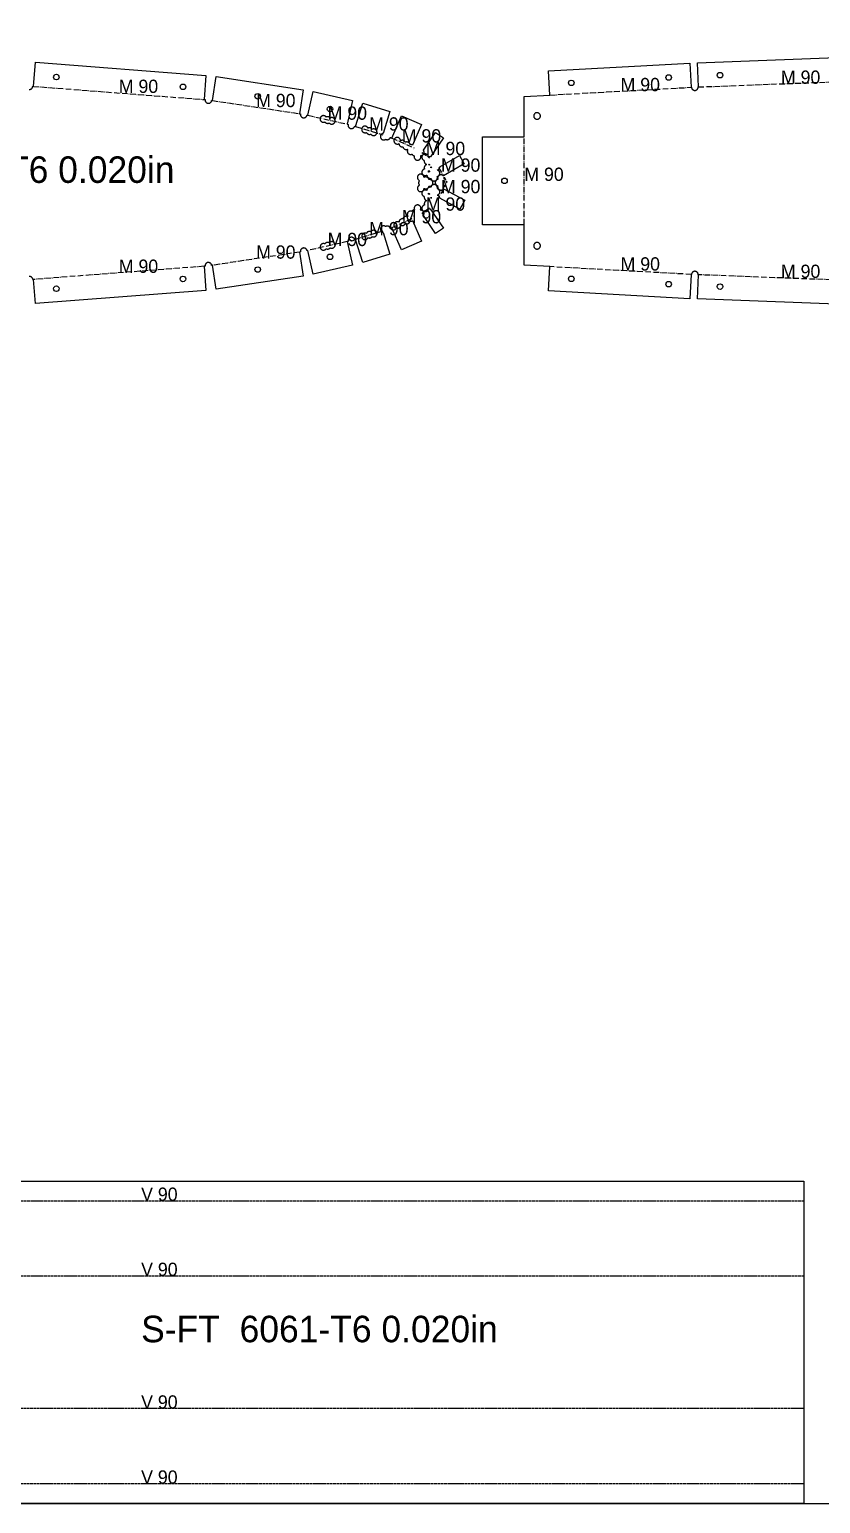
# Model space of a CAD drawing. Header units: millimetres. Extents: x 0 to 2438, y 0 to 1219.
# Drawn here: x 1549 to 1907, y 0 to 667 of the extents above; entities that cross this region are included whole.
import ezdxf

# ---------------------------------------------------------------- set-up
doc = ezdxf.new("R2010")
doc.units = ezdxf.units.MM
doc.linetypes.add('DASHDOT', pattern=[3.556, 2.54, -0.508, 0, -0.508])
doc.linetypes.add('DASHED', pattern=[1.524, 1.27, -0.254])
for name, color, linetype in [('CUT', 7, 'CONTINUOUS'), ('ETCH', 8, 'CONTINUOUS'), ('HOLE', 6, 'CONTINUOUS'), ('MOUNTAIN', 5, 'DASHDOT'), ('VALLEY', 1, 'DASHED')]:
    doc.layers.add(name, color=color, linetype=linetype)

msp = doc.modelspace()

# ---------------------------------------------------------------- linework, layer by layer
at = {"layer": 'CUT'}
for points in [[(1926.19, 541.99), (1851.45, 544.84), (1851.87, 555.8), (1851.77, 555.8), (1851.77, 555.94), (1851.75, 556.08), (1851.73, 556.23), (1851.68, 556.37), (1851.63, 556.51), (1851.56, 556.64), (1851.48, 556.76), (1851.39, 556.87), (1851.28, 556.98), (1851.17, 557.07), (1851.05, 557.15), (1850.92, 557.22), (1850.78, 557.28), (1850.64, 557.33), (1850.5, 557.35), (1850.35, 557.37), (1850.2, 557.37), (1850.06, 557.36), (1849.91, 557.33), (1849.77, 557.29), (1849.64, 557.23), (1849.51, 557.16), (1849.38, 557.08), (1849.27, 556.99), (1849.16, 556.89), (1849.07, 556.77), (1848.99, 556.65), (1848.92, 556.52), (1848.86, 556.39), (1848.82, 556.25), (1848.79, 556.1), (1848.77, 555.95), (1848.77, 555.94), (1848.67, 555.95), (1848.07, 544.99), (1784.02, 548.52), (1784.62, 559.47), (1773.07, 560.11), (1773.07, 578.39), (1754.1, 578.39), (1754.1, 618.16), (1773.07, 618.16), (1773.07, 636.44), (1784.62, 637.08), (1784.02, 648.03), (1848.07, 651.56), (1848.67, 640.6), (1848.77, 640.61), (1848.78, 640.47), (1848.81, 640.32), (1848.85, 640.18), (1848.91, 640.04), (1848.98, 639.91), (1849.06, 639.79), (1849.15, 639.68), (1849.26, 639.57), (1849.37, 639.48), (1849.49, 639.39), (1849.62, 639.32), (1849.76, 639.27), (1849.9, 639.22), (1850.04, 639.19), (1850.19, 639.18), (1850.33, 639.18), (1850.48, 639.19), (1850.63, 639.22), (1850.77, 639.26), (1850.9, 639.32), (1851.03, 639.39), (1851.16, 639.47), (1851.27, 639.56), (1851.37, 639.66), (1851.47, 639.78), (1851.55, 639.9), (1851.62, 640.03), (1851.68, 640.16), (1851.72, 640.3), (1851.75, 640.45), (1851.77, 640.59), (1851.77, 640.74), (1851.77, 640.75), (1851.87, 640.75), (1851.45, 651.71), (1926.19, 654.56)], [(1548.95, 639.62), (1549.09, 639.62), (1549.24, 639.63), (1549.39, 639.66), (1549.53, 639.7), (1549.66, 639.76), (1549.79, 639.82), (1549.92, 639.9), (1550.03, 640), (1550.14, 640.1), (1550.23, 640.21), (1550.32, 640.33), (1550.39, 640.46), (1550.44, 640.6), (1550.49, 640.74), (1550.52, 640.88), (1550.53, 641.03), (1550.54, 641.05), (1550.87, 641.03), (1551.71, 651.97), (1628.95, 646), (1628.1, 635.06), (1628.55, 635.03), (1628.53, 634.93), (1628.53, 634.79), (1628.55, 634.64), (1628.57, 634.5), (1628.61, 634.35), (1628.67, 634.22), (1628.74, 634.09), (1628.82, 633.96), (1628.91, 633.85), (1629.01, 633.74), (1629.12, 633.65), (1629.25, 633.57), (1629.38, 633.5), (1629.51, 633.44), (1629.65, 633.39), (1629.8, 633.36), (1629.94, 633.35), (1630.09, 633.35), (1630.24, 633.36), (1630.38, 633.39), (1630.52, 633.43), (1630.66, 633.48), (1630.79, 633.55), (1630.91, 633.63), (1631.03, 633.72), (1631.13, 633.82), (1631.23, 633.94), (1631.31, 634.06), (1631.38, 634.19), (1631.44, 634.32), (1631.48, 634.46), (1631.51, 634.61), (1631.52, 634.69), (1631.96, 634.62), (1633.61, 645.47), (1672.98, 639.49), (1671.33, 628.65), (1671.76, 628.58), (1671.75, 628.53), (1671.73, 628.38), (1671.73, 628.23), (1671.74, 628.09), (1671.77, 627.94), (1671.81, 627.8), (1671.86, 627.66), (1671.93, 627.53), (1672.01, 627.41), (1672.1, 627.3), (1672.21, 627.19), (1672.32, 627.1), (1672.44, 627.01), (1672.57, 626.94), (1672.71, 626.88), (1672.85, 626.84), (1672.99, 626.81), (1673.14, 626.79), (1673.28, 626.79), (1673.43, 626.8), (1673.58, 626.83), (1673.72, 626.87), (1673.85, 626.93), (1673.98, 626.99), (1674.11, 627.08), (1674.22, 627.17), (1674.33, 627.27), (1674.42, 627.38), (1674.51, 627.5), (1674.58, 627.63), (1674.63, 627.77), (1674.68, 627.91), (1674.7, 628.03), (1675.12, 627.93), (1677.54, 638.63), (1695.35, 634.61), (1692.93, 623.91), (1693.38, 623.81), (1693.37, 623.79), (1693.34, 623.65), (1693.32, 623.5), (1693.32, 623.35), (1693.33, 623.21), (1693.36, 623.06), (1693.4, 622.92), (1693.46, 622.78), (1693.53, 622.65), (1693.61, 622.53), (1693.7, 622.42), (1693.8, 622.31), (1693.91, 622.22), (1694.04, 622.13), (1694.16, 622.06), (1694.3, 622), (1694.44, 621.96), (1694.58, 621.93), (1694.73, 621.91), (1694.88, 621.91), (1695.02, 621.92), (1695.17, 621.95), (1695.31, 621.99), (1695.45, 622.05), (1695.58, 622.11), (1695.7, 622.2), (1695.82, 622.29), (1695.92, 622.39), (1696.02, 622.5), (1696.1, 622.62), (1696.17, 622.75), (1696.23, 622.89), (1696.27, 623.03), (1696.27, 623.04), (1696.71, 622.91), (1699.93, 633.4), (1712.17, 629.64), (1709.13, 619.76), (1709.07, 619.75), (1708.93, 619.7), (1708.79, 619.65), (1708.66, 619.58), (1708.54, 619.5), (1708.42, 619.41), (1708.32, 619.31), (1708.22, 619.19), (1708.14, 619.07), (1708.07, 618.94), (1708.01, 618.81), (1707.97, 618.67), (1707.94, 618.52), (1707.92, 618.38), (1707.92, 618.23), (1707.93, 618.08), (1707.96, 617.94), (1708, 617.8), (1708.06, 617.66), (1708.12, 617.53), (1708.2, 617.41), (1708.3, 617.29), (1708.4, 617.19), (1708.51, 617.09), (1708.63, 617.01), (1708.76, 616.94), (1708.9, 616.88), (1709.04, 616.84), (1709.18, 616.81), (1709.33, 616.79), (1709.48, 616.79), (1709.62, 616.8), (1709.77, 616.83), (1709.91, 616.87), (1710.04, 616.92), (1710.17, 616.99), (1710.3, 617.07), (1710.34, 617.05), (1710.48, 616.99), (1710.62, 616.94), (1710.76, 616.91), (1710.91, 616.9), (1711.05, 616.89), (1711.2, 616.91), (1711.34, 616.93), (1711.49, 616.98), (1711.62, 617.03), (1711.75, 617.1), (1711.88, 617.18), (1711.99, 617.27), (1712.1, 617.37), (1712.19, 617.49), (1712.27, 617.61), (1712.35, 617.74), (1712.4, 617.87), (1712.42, 617.91), (1713.04, 617.64), (1717.44, 627.69), (1726.52, 623.72), (1722.46, 614.43), (1722.41, 614.46), (1722.28, 614.53), (1722.15, 614.59), (1722.01, 614.63), (1721.86, 614.66), (1721.72, 614.68), (1721.57, 614.68), (1721.42, 614.67), (1721.35, 614.66), (1721.34, 614.73), (1721.3, 614.87), (1721.24, 615.01), (1721.17, 615.14), (1721.09, 615.26), (1721, 615.37), (1720.9, 615.48), (1720.79, 615.57), (1720.66, 615.66), (1720.53, 615.73), (1720.4, 615.79), (1720.26, 615.83), (1720.11, 615.86), (1719.97, 615.88), (1719.82, 615.88), (1719.67, 615.87), (1719.53, 615.84), (1719.39, 615.8), (1719.25, 615.74), (1719.21, 615.72), (1719.19, 615.76), (1719.13, 615.89), (1719.05, 616.02), (1718.95, 616.13), (1718.85, 616.24), (1718.74, 616.33), (1718.62, 616.42), (1718.49, 616.49), (1718.35, 616.54), (1718.21, 616.59), (1718.07, 616.62), (1717.92, 616.64), (1717.77, 616.64), (1717.63, 616.62), (1717.48, 616.6), (1717.34, 616.56), (1717.2, 616.5), (1717.07, 616.43), (1717.04, 616.41), (1717.04, 616.47), (1717.02, 616.61), (1717, 616.76), (1716.96, 616.9), (1716.9, 617.03), (1716.83, 617.17), (1716.75, 617.29), (1716.66, 617.4), (1716.56, 617.51), (1716.45, 617.6), (1716.32, 617.69), (1716.2, 617.76), (1716.06, 617.82), (1715.92, 617.86), (1715.78, 617.89), (1715.63, 617.91), (1715.48, 617.91), (1715.34, 617.89), (1715.19, 617.87), (1715.05, 617.83), (1714.91, 617.77), (1714.78, 617.7), (1714.66, 617.62), (1714.54, 617.53), (1714.44, 617.43), (1714.34, 617.32), (1714.26, 617.19), (1714.19, 617.07), (1714.13, 616.93), (1714.09, 616.79), (1714.06, 616.65), (1714.04, 616.5), (1714.04, 616.35), (1714.05, 616.21), (1714.08, 616.06), (1714.12, 615.92), (1714.18, 615.78), (1714.24, 615.65), (1714.32, 615.53), (1714.42, 615.41), (1714.52, 615.31), (1714.63, 615.21), (1714.75, 615.13), (1714.88, 615.06), (1715.02, 615), (1715.16, 614.96), (1715.3, 614.93), (1715.45, 614.91), (1715.6, 614.91), (1715.74, 614.92), (1715.89, 614.95), (1716.03, 614.99), (1716.16, 615.05), (1716.3, 615.11), (1716.33, 615.14), (1716.33, 615.08), (1716.34, 614.93), (1716.37, 614.79), (1716.41, 614.65), (1716.47, 614.51), (1716.54, 614.38), (1716.62, 614.26), (1716.71, 614.14), (1716.81, 614.04), (1716.92, 613.94), (1717.05, 613.86), (1717.17, 613.79), (1717.31, 613.73), (1717.45, 613.69), (1717.59, 613.66), (1717.74, 613.64), (1717.89, 613.64), (1718.03, 613.65), (1718.11, 613.67), (1718.12, 613.59), (1718.16, 613.45), (1718.22, 613.32), (1718.28, 613.18), (1718.36, 613.06), (1718.46, 612.95), (1718.56, 612.84), (1718.67, 612.75), (1718.79, 612.66), (1718.92, 612.59), (1719.06, 612.53), (1719.2, 612.49), (1719.34, 612.46), (1719.49, 612.44), (1719.64, 612.44), (1719.78, 612.46), (1719.93, 612.48), (1720.07, 612.52), (1720.21, 612.58), (1720.25, 612.6), (1720.26, 612.56), (1720.31, 612.47), (1720.26, 612.37), (1720.2, 612.23), (1720.15, 612.09), (1720.12, 611.95), (1720.11, 611.8), (1720.11, 611.66), (1720.12, 611.51), (1720.15, 611.36), (1720.19, 611.22), (1720.24, 611.09), (1720.31, 610.96), (1720.39, 610.83), (1720.48, 610.72), (1720.58, 610.61), (1720.7, 610.52), (1720.82, 610.43), (1720.95, 610.36), (1721.08, 610.31), (1721.22, 610.26), (1721.37, 610.23), (1721.51, 610.22), (1721.66, 610.21), (1721.81, 610.23), (1721.95, 610.25), (1722.09, 610.29), (1722.23, 610.35), (1722.27, 610.37), (1722.29, 610.33), (1722.36, 610.2), (1722.44, 610.07), (1722.53, 609.96), (1722.63, 609.85), (1722.75, 609.76), (1722.87, 609.68), (1723, 609.61), (1723.13, 609.55), (1723.27, 609.5), (1723.29, 609.5), (1723.28, 609.47), (1723.25, 609.33), (1723.23, 609.18), (1723.23, 609.03), (1723.25, 608.89), (1723.27, 608.74), (1723.31, 608.6), (1723.37, 608.47), (1723.44, 608.33), (1723.52, 608.21), (1723.61, 608.1), (1723.71, 607.99), (1723.83, 607.9), (1723.95, 607.81), (1724.08, 607.74), (1724.21, 607.68), (1724.35, 607.64), (1724.5, 607.61), (1724.64, 607.59), (1724.79, 607.59), (1724.94, 607.6), (1725.08, 607.63), (1725.22, 607.67), (1725.36, 607.73), (1725.49, 607.8), (1725.61, 607.88), (1725.73, 607.97), (1725.83, 608.07), (1725.93, 608.18), (1726.01, 608.31), (1726.08, 608.43), (1726.14, 608.57), (1726.18, 608.71), (1726.21, 608.85), (1726.23, 609), (1726.23, 609.15), (1726.22, 609.29), (1726.19, 609.44), (1726.15, 609.58), (1726.1, 609.7), (1726.23, 609.7), (1726.37, 609.71), (1726.52, 609.74), (1726.66, 609.78), (1726.8, 609.83), (1726.93, 609.9), (1727.05, 609.98), (1727.16, 610.07), (1727.27, 610.18), (1727.36, 610.29), (1727.45, 610.41), (1727.52, 610.54), (1727.58, 610.68), (1727.62, 610.82), (1727.65, 610.96), (1727.67, 611.11), (1727.67, 611.25), (1727.66, 611.4), (1727.63, 611.55), (1727.59, 611.69), (1727.53, 611.82), (1727.46, 611.95), (1727.38, 612.08), (1727.37, 612.09), (1732.91, 620.18), (1736.41, 617.78), (1730.53, 609.2), (1730.43, 609.2), (1730.28, 609.18), (1730.14, 609.16), (1730, 609.12), (1729.86, 609.06), (1729.73, 608.99), (1729.69, 608.97), (1729.69, 609.03), (1729.68, 609.17), (1729.65, 609.32), (1729.61, 609.46), (1729.56, 609.59), (1729.49, 609.73), (1729.41, 609.85), (1729.32, 609.96), (1729.21, 610.07), (1729.1, 610.16), (1728.98, 610.25), (1728.85, 610.32), (1728.72, 610.38), (1728.58, 610.42), (1728.43, 610.45), (1728.28, 610.47), (1728.14, 610.47), (1727.99, 610.45), (1727.85, 610.43), (1727.7, 610.39), (1727.57, 610.33), (1727.44, 610.26), (1727.31, 610.18), (1727.2, 610.09), (1727.2, 610.09), (1727.09, 609.99), (1727, 609.88), (1726.92, 609.75), (1726.85, 609.63), (1726.79, 609.49), (1726.74, 609.35), (1726.71, 609.21), (1726.7, 609.06), (1726.7, 608.91), (1726.71, 608.77), (1726.74, 608.62), (1726.78, 608.48), (1726.83, 608.34), (1726.9, 608.21), (1726.98, 608.09), (1727.07, 607.97), (1727.17, 607.87), (1727.29, 607.77), (1727.41, 607.69), (1727.54, 607.62), (1727.67, 607.56), (1727.81, 607.52), (1727.83, 607.51), (1727.82, 607.49), (1727.79, 607.34), (1727.78, 607.2), (1727.78, 607.05), (1727.79, 606.9), (1727.82, 606.76), (1727.86, 606.62), (1727.91, 606.48), (1727.98, 606.35), (1728.06, 606.23), (1728.15, 606.11), (1728.25, 606.01), (1728.37, 605.91), (1728.49, 605.83), (1728.62, 605.76), (1728.75, 605.7), (1728.89, 605.65), (1728.92, 605.65), (1728.78, 605.61), (1728.65, 605.55), (1728.52, 605.49), (1728.39, 605.41), (1728.28, 605.31), (1728.17, 605.21), (1728.08, 605.1), (1728, 604.98), (1727.93, 604.85), (1727.87, 604.71), (1727.82, 604.57), (1727.79, 604.43), (1727.78, 604.28), (1727.78, 604.13), (1727.79, 603.99), (1727.82, 603.84), (1727.86, 603.7), (1727.88, 603.63), (1727.85, 603.63), (1727.7, 603.59), (1727.57, 603.53), (1727.44, 603.46), (1727.31, 603.38), (1727.2, 603.29), (1727.09, 603.19), (1727, 603.08), (1726.92, 602.95), (1726.85, 602.83), (1726.79, 602.69), (1726.74, 602.55), (1726.71, 602.41), (1726.7, 602.26), (1726.7, 602.11), (1726.71, 601.97), (1726.74, 601.82), (1726.78, 601.68), (1726.83, 601.54), (1726.9, 601.41), (1726.98, 601.29), (1727.07, 601.17), (1727.17, 601.07), (1727.29, 600.97), (1727.41, 600.89), (1727.54, 600.82), (1727.67, 600.76), (1727.81, 600.72), (1727.96, 600.69), (1728.1, 600.67), (1728.25, 600.67), (1728.4, 600.68), (1728.54, 600.71), (1728.68, 600.75), (1728.82, 600.81), (1728.95, 600.87), (1728.99, 600.9), (1728.99, 600.84), (1729, 600.69), (1729.03, 600.55), (1729.07, 600.41), (1729.12, 600.27), (1729.19, 600.14), (1729.27, 600.02), (1729.36, 599.9), (1729.47, 599.8), (1729.58, 599.7), (1729.7, 599.62), (1729.83, 599.55), (1729.97, 599.49), (1730.11, 599.45), (1730.25, 599.42), (1730.4, 599.4), (1730.54, 599.4), (1730.69, 599.41), (1730.76, 599.43), (1730.78, 599.35), (1730.82, 599.21), (1730.87, 599.08), (1730.94, 598.94), (1731.02, 598.82), (1731.11, 598.71), (1731.22, 598.6), (1731.33, 598.51), (1731.45, 598.42), (1731.58, 598.35), (1731.71, 598.29), (1731.85, 598.25), (1732, 598.22), (1732.14, 598.2), (1732.29, 598.2), (1732.44, 598.22), (1732.58, 598.24), (1732.72, 598.28), (1732.86, 598.34), (1732.99, 598.41), (1733.12, 598.49), (1733.23, 598.58), (1733.34, 598.68), (1733.43, 598.79), (1733.51, 598.92), (1733.58, 599.04), (1733.64, 599.18), (1733.69, 599.32), (1733.72, 599.46), (1733.73, 599.61), (1733.73, 599.76), (1733.72, 599.9), (1733.69, 600.05), (1733.65, 600.19), (1733.63, 600.26), (1733.66, 600.27), (1733.8, 600.31), (1733.94, 600.36), (1734.07, 600.43), (1734.2, 600.51), (1734.31, 600.6), (1734.42, 600.7), (1734.51, 600.82), (1734.59, 600.94), (1734.66, 601.07), (1734.72, 601.2), (1734.77, 601.34), (1734.8, 601.49), (1734.81, 601.63), (1734.81, 601.78), (1734.8, 601.93), (1734.77, 602.07), (1734.73, 602.21), (1734.68, 602.35), (1734.61, 602.48), (1734.53, 602.6), (1734.44, 602.72), (1734.33, 602.82), (1734.22, 602.92), (1734.1, 603), (1733.97, 603.07), (1733.84, 603.13), (1733.7, 603.18), (1733.67, 603.18), (1733.8, 603.22), (1733.94, 603.28), (1734.07, 603.34), (1734.2, 603.42), (1734.31, 603.52), (1734.42, 603.62), (1734.51, 603.73), (1734.59, 603.85), (1734.66, 603.98), (1734.72, 604.12), (1734.77, 604.26), (1734.8, 604.4), (1734.81, 604.55), (1734.81, 604.59), (1743.75, 609.78), (1745.91, 606.05), (1736.42, 600.55), (1736.44, 600.51), (1736.36, 600.6), (1736.25, 600.69), (1736.13, 600.77), (1736, 600.84), (1735.86, 600.9), (1735.72, 600.95), (1735.58, 600.98), (1735.43, 600.99), (1735.28, 600.99), (1735.14, 600.98), (1734.99, 600.95), (1734.85, 600.91), (1734.71, 600.86), (1734.58, 600.79), (1734.46, 600.71), (1734.35, 600.62), (1734.24, 600.52), (1734.15, 600.4), (1734.06, 600.28), (1733.99, 600.15), (1733.93, 600.02), (1733.89, 599.88), (1733.86, 599.73), (1733.84, 599.59), (1733.84, 599.44), (1733.85, 599.29), (1733.88, 599.15), (1733.92, 599.01), (1733.95, 598.94), (1733.91, 598.93), (1733.77, 598.89), (1733.63, 598.84), (1733.5, 598.77), (1733.38, 598.69), (1733.27, 598.6), (1733.16, 598.49), (1733.07, 598.38), (1732.98, 598.26), (1732.91, 598.13), (1732.85, 597.99), (1732.81, 597.85), (1732.78, 597.71), (1732.76, 597.56), (1732.76, 597.42), (1732.77, 597.27), (1732.8, 597.12), (1732.84, 596.98), (1732.9, 596.85), (1732.96, 596.72), (1733.05, 596.59), (1733.14, 596.48), (1733.24, 596.37), (1733.35, 596.28), (1733.47, 596.19), (1733.6, 596.12), (1733.74, 596.07), (1733.88, 596.02), (1733.9, 596.02), (1733.89, 595.99), (1733.86, 595.85), (1733.84, 595.7), (1733.84, 595.55), (1733.85, 595.41), (1733.88, 595.26), (1733.92, 595.12), (1733.98, 594.98), (1734.04, 594.85), (1734.13, 594.73), (1734.22, 594.62), (1734.32, 594.51), (1734.43, 594.42), (1734.55, 594.33), (1734.68, 594.26), (1734.82, 594.2), (1734.96, 594.16), (1735.1, 594.13), (1735.25, 594.11), (1735.4, 594.11), (1735.54, 594.12), (1735.69, 594.15), (1735.83, 594.19), (1735.97, 594.25), (1736.1, 594.31), (1736.22, 594.4), (1736.33, 594.49), (1736.44, 594.59), (1736.51, 594.67), (1746.1, 589.55), (1743.94, 585.51), (1734.81, 590.38), (1734.81, 590.4), (1734.8, 590.55), (1734.77, 590.69), (1734.73, 590.84), (1734.68, 590.97), (1734.61, 591.1), (1734.53, 591.23), (1734.44, 591.34), (1734.33, 591.45), (1734.22, 591.54), (1734.1, 591.62), (1733.97, 591.7), (1733.84, 591.75), (1733.7, 591.8), (1733.67, 591.8), (1733.8, 591.84), (1733.94, 591.9), (1734.07, 591.97), (1734.2, 592.05), (1734.31, 592.14), (1734.42, 592.24), (1734.51, 592.35), (1734.59, 592.48), (1734.66, 592.6), (1734.72, 592.74), (1734.77, 592.88), (1734.8, 593.02), (1734.81, 593.17), (1734.81, 593.32), (1734.8, 593.46), (1734.77, 593.61), (1734.73, 593.75), (1734.68, 593.89), (1734.61, 594.02), (1734.53, 594.14), (1734.44, 594.26), (1734.33, 594.36), (1734.22, 594.46), (1734.1, 594.54), (1733.97, 594.61), (1733.84, 594.67), (1733.7, 594.71), (1733.68, 594.72), (1733.69, 594.74), (1733.72, 594.89), (1733.73, 595.03), (1733.73, 595.18), (1733.72, 595.33), (1733.69, 595.47), (1733.65, 595.61), (1733.6, 595.75), (1733.53, 595.88), (1733.45, 596), (1733.36, 596.12), (1733.25, 596.22), (1733.14, 596.32), (1733.02, 596.4), (1732.89, 596.47), (1732.76, 596.53), (1732.62, 596.57), (1732.47, 596.61), (1732.33, 596.62), (1732.18, 596.62), (1732.03, 596.61), (1731.89, 596.58), (1731.75, 596.54), (1731.61, 596.49), (1731.48, 596.42), (1731.36, 596.34), (1731.24, 596.25), (1731.14, 596.14), (1731.04, 596.03), (1730.96, 595.91), (1730.89, 595.78), (1730.83, 595.65), (1730.78, 595.5), (1730.76, 595.4), (1730.72, 595.41), (1730.58, 595.42), (1730.43, 595.43), (1730.28, 595.41), (1730.14, 595.39), (1730, 595.34), (1729.86, 595.29), (1729.73, 595.22), (1729.61, 595.14), (1729.49, 595.05), (1729.39, 594.95), (1729.29, 594.83), (1729.21, 594.71), (1729.14, 594.58), (1729.08, 594.45), (1729.04, 594.31), (1729, 594.16), (1728.99, 594.02), (1728.99, 593.93), (1728.98, 593.93), (1728.85, 594.01), (1728.72, 594.06), (1728.58, 594.11), (1728.43, 594.14), (1728.28, 594.15), (1728.14, 594.16), (1727.99, 594.14), (1727.85, 594.12), (1727.7, 594.07), (1727.57, 594.02), (1727.44, 593.95), (1727.31, 593.87), (1727.2, 593.78), (1727.09, 593.68), (1727, 593.56), (1726.92, 593.44), (1726.85, 593.31), (1726.79, 593.18), (1726.74, 593.04), (1726.71, 592.89), (1726.7, 592.75), (1726.7, 592.6), (1726.71, 592.45), (1726.74, 592.31), (1726.78, 592.17), (1726.83, 592.03), (1726.9, 591.9), (1726.98, 591.78), (1727.07, 591.66), (1727.17, 591.56), (1727.29, 591.46), (1727.41, 591.38), (1727.54, 591.31), (1727.67, 591.25), (1727.81, 591.21), (1727.83, 591.2), (1727.82, 591.17), (1727.79, 591.03), (1727.78, 590.88), (1727.78, 590.74), (1727.79, 590.59), (1727.82, 590.45), (1727.86, 590.3), (1727.91, 590.17), (1727.98, 590.04), (1728.06, 589.91), (1728.15, 589.8), (1728.25, 589.69), (1728.37, 589.6), (1728.49, 589.52), (1728.62, 589.45), (1728.75, 589.39), (1728.89, 589.34), (1728.92, 589.34), (1728.78, 589.3), (1728.65, 589.24), (1728.52, 589.17), (1728.39, 589.09), (1728.28, 589), (1728.17, 588.9), (1728.08, 588.79), (1728, 588.67), (1727.93, 588.54), (1727.87, 588.4), (1727.82, 588.26), (1727.79, 588.12), (1727.78, 587.97), (1727.78, 587.82), (1727.79, 587.68), (1727.82, 587.53), (1727.86, 587.39), (1727.88, 587.32), (1727.85, 587.32), (1727.7, 587.27), (1727.57, 587.22), (1727.44, 587.15), (1727.31, 587.07), (1727.2, 586.98), (1727.09, 586.88), (1727, 586.76), (1726.92, 586.64), (1726.85, 586.51), (1726.79, 586.38), (1726.74, 586.24), (1726.71, 586.09), (1726.7, 585.95), (1726.7, 585.8), (1726.71, 585.65), (1726.74, 585.51), (1726.78, 585.37), (1726.83, 585.23), (1726.9, 585.1), (1726.98, 584.98), (1727.07, 584.86), (1727.17, 584.76), (1727.29, 584.66), (1727.41, 584.58), (1727.54, 584.51), (1727.67, 584.45), (1727.81, 584.41), (1727.96, 584.38), (1728.1, 584.36), (1728.25, 584.36), (1728.4, 584.37), (1728.54, 584.4), (1728.68, 584.44), (1728.82, 584.49), (1728.95, 584.56), (1729.07, 584.64), (1729.19, 584.73), (1729.29, 584.84), (1729.39, 584.95), (1729.47, 585.07), (1729.54, 585.2), (1729.6, 585.34), (1729.65, 585.48), (1729.68, 585.62), (1729.69, 585.77), (1729.69, 585.85), (1729.7, 585.85), (1729.83, 585.78), (1729.97, 585.72), (1730.11, 585.68), (1730.25, 585.65), (1730.4, 585.63), (1730.45, 585.63), (1736.41, 576.92), (1732.91, 574.53), (1727.37, 582.62), (1727.45, 582.72), (1727.52, 582.85), (1727.58, 582.99), (1727.62, 583.13), (1727.65, 583.27), (1727.67, 583.42), (1727.67, 583.56), (1727.66, 583.71), (1727.63, 583.86), (1727.59, 584), (1727.53, 584.13), (1727.46, 584.26), (1727.38, 584.39), (1727.29, 584.5), (1727.19, 584.61), (1727.08, 584.7), (1726.95, 584.79), (1726.83, 584.86), (1726.69, 584.91), (1726.55, 584.96), (1726.41, 584.99), (1726.26, 585.01), (1726.11, 585.01), (1725.97, 584.99), (1725.93, 584.99), (1725.93, 584.99), (1726.01, 585.11), (1726.08, 585.24), (1726.14, 585.37), (1726.18, 585.51), (1726.21, 585.66), (1726.23, 585.8), (1726.23, 585.95), (1726.22, 586.1), (1726.19, 586.24), (1726.15, 586.38), (1726.1, 586.52), (1726.03, 586.65), (1725.95, 586.77), (1725.85, 586.89), (1725.75, 586.99), (1725.64, 587.09), (1725.52, 587.17), (1725.39, 587.24), (1725.25, 587.3), (1725.11, 587.35), (1724.97, 587.38), (1724.82, 587.39), (1724.68, 587.39), (1724.53, 587.38), (1724.38, 587.35), (1724.24, 587.31), (1724.11, 587.26), (1723.98, 587.19), (1723.85, 587.11), (1723.74, 587.02), (1723.63, 586.91), (1723.54, 586.8), (1723.45, 586.68), (1723.38, 586.55), (1723.33, 586.42), (1723.28, 586.27), (1723.25, 586.13), (1723.23, 585.98), (1723.23, 585.84), (1723.25, 585.69), (1723.27, 585.55), (1723.31, 585.4), (1723.34, 585.34), (1723.3, 585.33), (1723.16, 585.29), (1723.03, 585.23), (1722.9, 585.17), (1722.77, 585.09), (1722.66, 584.99), (1722.55, 584.89), (1722.46, 584.78), (1722.37, 584.66), (1722.3, 584.53), (1722.27, 584.46), (1722.26, 584.46), (1722.13, 584.52), (1721.99, 584.56), (1721.84, 584.59), (1721.7, 584.61), (1721.55, 584.61), (1721.4, 584.6), (1721.26, 584.57), (1721.12, 584.53), (1720.98, 584.48), (1720.85, 584.41), (1720.72, 584.33), (1720.61, 584.24), (1720.5, 584.13), (1720.41, 584.02), (1720.33, 583.9), (1720.26, 583.77), (1720.2, 583.63), (1720.15, 583.49), (1720.12, 583.35), (1720.11, 583.2), (1720.11, 583.06), (1720.12, 582.91), (1720.15, 582.76), (1720.19, 582.62), (1720.24, 582.49), (1720.31, 582.36), (1720.35, 582.3), (1720.28, 582.18), (1720.25, 582.11), (1720.24, 582.11), (1720.1, 582.17), (1719.96, 582.21), (1719.82, 582.25), (1719.67, 582.26), (1719.52, 582.26), (1719.38, 582.25), (1719.23, 582.22), (1719.09, 582.18), (1718.95, 582.13), (1718.82, 582.06), (1718.7, 581.98), (1718.58, 581.89), (1718.48, 581.78), (1718.39, 581.67), (1718.3, 581.55), (1718.23, 581.42), (1718.17, 581.29), (1718.13, 581.14), (1718.11, 581.04), (1718.07, 581.05), (1717.92, 581.06), (1717.77, 581.07), (1717.63, 581.05), (1717.48, 581.03), (1717.34, 580.98), (1717.2, 580.93), (1717.07, 580.86), (1716.95, 580.78), (1716.84, 580.69), (1716.73, 580.59), (1716.64, 580.47), (1716.55, 580.35), (1716.48, 580.22), (1716.42, 580.09), (1716.38, 579.95), (1716.35, 579.8), (1716.33, 579.66), (1716.33, 579.57), (1716.32, 579.57), (1716.2, 579.65), (1716.06, 579.7), (1715.92, 579.75), (1715.78, 579.78), (1715.63, 579.79), (1715.48, 579.8), (1715.34, 579.78), (1715.19, 579.76), (1715.05, 579.71), (1714.91, 579.66), (1714.78, 579.59), (1714.66, 579.51), (1714.54, 579.42), (1714.44, 579.32), (1714.34, 579.2), (1714.26, 579.08), (1714.19, 578.95), (1714.13, 578.82), (1714.09, 578.68), (1714.06, 578.53), (1714.04, 578.39), (1714.04, 578.24), (1714.05, 578.09), (1714.08, 577.95), (1714.12, 577.81), (1714.18, 577.67), (1714.24, 577.54), (1714.32, 577.42), (1714.42, 577.3), (1714.52, 577.2), (1714.63, 577.1), (1714.75, 577.02), (1714.88, 576.95), (1715.02, 576.89), (1715.16, 576.85), (1715.3, 576.82), (1715.45, 576.8), (1715.6, 576.8), (1715.74, 576.81), (1715.89, 576.84), (1716.03, 576.88), (1716.16, 576.93), (1716.3, 577), (1716.42, 577.08), (1716.53, 577.17), (1716.64, 577.28), (1716.73, 577.39), (1716.82, 577.51), (1716.89, 577.64), (1716.95, 577.78), (1716.99, 577.92), (1717.02, 578.06), (1717.04, 578.21), (1717.04, 578.29), (1717.05, 578.29), (1717.17, 578.22), (1717.31, 578.16), (1717.45, 578.12), (1717.59, 578.09), (1717.74, 578.07), (1717.89, 578.07), (1718.03, 578.08), (1718.18, 578.11), (1718.32, 578.15), (1718.46, 578.2), (1718.59, 578.27), (1718.71, 578.35), (1718.83, 578.44), (1718.93, 578.55), (1719.03, 578.66), (1719.11, 578.78), (1719.18, 578.91), (1719.21, 578.98), (1719.22, 578.98), (1719.36, 578.92), (1719.5, 578.87), (1719.64, 578.84), (1719.79, 578.83), (1719.93, 578.83), (1720.08, 578.84), (1720.23, 578.87), (1720.37, 578.91), (1720.5, 578.96), (1720.63, 579.03), (1720.76, 579.11), (1720.87, 579.2), (1720.98, 579.31), (1721.07, 579.42), (1721.16, 579.54), (1721.23, 579.67), (1721.28, 579.8), (1721.33, 579.94), (1721.35, 580.05), (1721.39, 580.04), (1721.54, 580.03), (1721.68, 580.02), (1721.83, 580.04), (1721.98, 580.06), (1722.12, 580.1), (1722.25, 580.16), (1722.38, 580.23), (1722.46, 580.28), (1726.52, 570.99), (1717.44, 567.02), (1713.04, 577.07), (1712.42, 576.8), (1712.41, 576.8), (1712.36, 576.94), (1712.29, 577.07), (1712.21, 577.19), (1712.12, 577.31), (1712.02, 577.41), (1711.9, 577.51), (1711.78, 577.59), (1711.65, 577.66), (1711.52, 577.72), (1711.38, 577.76), (1711.23, 577.79), (1711.09, 577.81), (1710.94, 577.81), (1710.79, 577.8), (1710.65, 577.77), (1710.51, 577.73), (1710.37, 577.67), (1710.29, 577.63), (1710.2, 577.7), (1710.07, 577.77), (1709.94, 577.83), (1709.8, 577.87), (1709.66, 577.9), (1709.51, 577.92), (1709.36, 577.92), (1709.21, 577.9), (1709.07, 577.88), (1708.93, 577.84), (1708.79, 577.78), (1708.66, 577.71), (1708.54, 577.63), (1708.42, 577.54), (1708.32, 577.44), (1708.22, 577.33), (1708.14, 577.2), (1708.07, 577.08), (1708.01, 576.94), (1707.97, 576.8), (1707.94, 576.66), (1707.92, 576.51), (1707.92, 576.36), (1707.93, 576.22), (1707.96, 576.07), (1708, 575.93), (1708.06, 575.79), (1708.12, 575.66), (1708.2, 575.54), (1708.3, 575.42), (1708.4, 575.32), (1708.51, 575.22), (1708.63, 575.14), (1708.76, 575.07), (1708.9, 575.01), (1709.04, 574.97), (1709.13, 574.95), (1712.17, 565.06), (1699.93, 561.31), (1696.71, 571.8), (1696.27, 571.66), (1696.24, 571.78), (1696.18, 571.92), (1696.12, 572.05), (1696.04, 572.18), (1695.94, 572.29), (1695.84, 572.4), (1695.73, 572.49), (1695.61, 572.57), (1695.48, 572.64), (1695.34, 572.7), (1695.2, 572.75), (1695.06, 572.78), (1694.91, 572.79), (1694.76, 572.79), (1694.62, 572.78), (1694.47, 572.75), (1694.33, 572.71), (1694.2, 572.66), (1694.06, 572.59), (1693.94, 572.51), (1693.83, 572.42), (1693.72, 572.32), (1693.63, 572.2), (1693.54, 572.08), (1693.47, 571.95), (1693.41, 571.82), (1693.37, 571.68), (1693.34, 571.53), (1693.32, 571.39), (1693.32, 571.24), (1693.33, 571.09), (1693.36, 570.95), (1693.38, 570.89), (1692.93, 570.79), (1695.35, 560.09), (1677.54, 556.07), (1675.12, 566.77), (1674.7, 566.68), (1674.69, 566.76), (1674.65, 566.9), (1674.59, 567.04), (1674.52, 567.17), (1674.44, 567.3), (1674.35, 567.41), (1674.25, 567.52), (1674.13, 567.61), (1674.01, 567.69), (1673.88, 567.76), (1673.75, 567.82), (1673.61, 567.87), (1673.46, 567.9), (1673.32, 567.91), (1673.17, 567.91), (1673.02, 567.9), (1672.88, 567.87), (1672.74, 567.83), (1672.6, 567.78), (1672.47, 567.71), (1672.35, 567.63), (1672.23, 567.54), (1672.13, 567.43), (1672.03, 567.32), (1671.95, 567.2), (1671.88, 567.07), (1671.82, 566.94), (1671.78, 566.8), (1671.75, 566.65), (1671.73, 566.51), (1671.73, 566.36), (1671.74, 566.21), (1671.76, 566.12), (1671.33, 566.06), (1672.98, 555.21), (1633.61, 549.23), (1631.96, 560.08), (1631.52, 560.01), (1631.52, 560.06), (1631.49, 560.21), (1631.45, 560.35), (1631.4, 560.49), (1631.33, 560.62), (1631.25, 560.74), (1631.15, 560.86), (1631.05, 560.96), (1630.94, 561.06), (1630.82, 561.14), (1630.69, 561.21), (1630.55, 561.27), (1630.41, 561.31), (1630.27, 561.34), (1630.12, 561.36), (1629.98, 561.36), (1629.83, 561.35), (1629.68, 561.32), (1629.54, 561.28), (1629.41, 561.22), (1629.28, 561.16), (1629.15, 561.08), (1629.04, 560.98), (1628.93, 560.88), (1628.84, 560.77), (1628.75, 560.65), (1628.68, 560.52), (1628.63, 560.38), (1628.58, 560.24), (1628.55, 560.1), (1628.53, 559.95), (1628.53, 559.8), (1628.54, 559.67), (1628.1, 559.64), (1628.95, 548.7), (1551.71, 542.74), (1550.87, 553.68), (1550.54, 553.65), (1550.52, 553.79), (1550.5, 553.93), (1550.46, 554.07), (1550.4, 554.21), (1550.33, 554.34), (1550.25, 554.47), (1550.16, 554.58), (1550.06, 554.69), (1549.94, 554.78), (1549.82, 554.86), (1549.69, 554.93), (1549.56, 554.99), (1549.42, 555.04), (1549.27, 555.07), (1549.13, 555.08), (1548.98, 555.08)]]:
    msp.add_lwpolyline(points, dxfattribs=at)
for points in [[(1686.57, 626.77), (1686.44, 626.83), (1686.3, 626.87), (1686.15, 626.9), (1686.01, 626.92), (1685.86, 626.92), (1685.71, 626.91), (1685.57, 626.88), (1685.43, 626.84), (1685.29, 626.78), (1685.18, 626.73), (1685.14, 626.77), (1685.04, 626.88), (1684.93, 626.97), (1684.81, 627.06), (1684.68, 627.13), (1684.54, 627.18), (1684.4, 627.23), (1684.26, 627.26), (1684.11, 627.27), (1683.96, 627.28), (1683.82, 627.26), (1683.67, 627.24), (1683.53, 627.2), (1683.39, 627.14), (1683.37, 627.13), (1683.35, 627.16), (1683.26, 627.27), (1683.15, 627.38), (1683.04, 627.47), (1682.92, 627.56), (1682.79, 627.63), (1682.65, 627.69), (1682.51, 627.73), (1682.37, 627.76), (1682.22, 627.78), (1682.08, 627.78), (1681.93, 627.77), (1681.79, 627.74), (1681.64, 627.7), (1681.51, 627.64), (1681.38, 627.57), (1681.25, 627.49), (1681.14, 627.4), (1681.03, 627.3), (1680.94, 627.19), (1680.86, 627.06), (1680.79, 626.94), (1680.73, 626.8), (1680.68, 626.66), (1680.65, 626.52), (1680.64, 626.37), (1680.63, 626.22), (1680.65, 626.08), (1680.67, 625.93), (1680.72, 625.79), (1680.77, 625.65), (1680.84, 625.52), (1680.92, 625.4), (1681.01, 625.28), (1681.11, 625.18), (1681.23, 625.08), (1681.35, 625), (1681.48, 624.93), (1681.61, 624.87), (1681.75, 624.83), (1681.9, 624.8), (1682.04, 624.78), (1682.19, 624.78), (1682.34, 624.79), (1682.48, 624.82), (1682.62, 624.86), (1682.76, 624.92), (1682.79, 624.93), (1682.81, 624.9), (1682.9, 624.78), (1683, 624.68), (1683.11, 624.58), (1683.24, 624.5), (1683.36, 624.43), (1683.5, 624.37), (1683.64, 624.33), (1683.78, 624.3), (1683.93, 624.28), (1684.08, 624.28), (1684.22, 624.29), (1684.37, 624.32), (1684.51, 624.36), (1684.65, 624.41), (1684.76, 624.47), (1684.79, 624.43), (1684.9, 624.32), (1685.01, 624.23), (1685.13, 624.14), (1685.26, 624.07), (1685.39, 624.01), (1685.53, 623.97), (1685.68, 623.94), (1685.82, 623.92), (1685.97, 623.92), (1686.12, 623.93), (1686.26, 623.96), (1686.4, 624), (1686.54, 624.06), (1686.67, 624.13), (1686.79, 624.21), (1686.91, 624.3), (1687.01, 624.4), (1687.11, 624.51), (1687.19, 624.64), (1687.26, 624.76), (1687.32, 624.9), (1687.37, 625.04), (1687.4, 625.18), (1687.41, 625.33), (1687.41, 625.48), (1687.4, 625.62), (1687.37, 625.77), (1687.33, 625.91), (1687.28, 626.05), (1687.21, 626.18), (1687.13, 626.3), (1687.04, 626.42), (1686.93, 626.52), (1686.82, 626.62), (1686.7, 626.7), (1686.57, 626.77)], [(1780.34, 627.68), (1780.33, 627.83), (1780.3, 627.97), (1780.26, 628.12), (1780.2, 628.25), (1780.14, 628.38), (1780.05, 628.51), (1779.96, 628.62), (1779.86, 628.72), (1779.75, 628.82), (1779.62, 628.9), (1779.49, 628.97), (1779.36, 629.03), (1779.22, 629.07), (1779.07, 629.1), (1778.93, 629.12), (1778.78, 629.12), (1778.63, 629.1), (1778.49, 629.08), (1778.35, 629.03), (1778.21, 628.98), (1778.08, 628.91), (1777.96, 628.83), (1777.84, 628.74), (1777.74, 628.63), (1777.65, 628.52), (1777.56, 628.4), (1777.49, 628.27), (1777.44, 628.13), (1777.39, 627.99), (1777.36, 627.85), (1777.35, 627.7), (1777.35, 627.55), (1777.36, 627.41), (1777.39, 627.26), (1777.43, 627.12), (1777.48, 626.99), (1777.55, 626.86), (1777.63, 626.73), (1777.73, 626.62), (1777.83, 626.51), (1777.94, 626.42), (1778.07, 626.34), (1778.2, 626.27), (1778.33, 626.21), (1778.47, 626.17), (1778.62, 626.14), (1778.76, 626.12), (1778.91, 626.12), (1779.06, 626.13), (1779.2, 626.16), (1779.34, 626.2), (1779.48, 626.26), (1779.61, 626.33), (1779.73, 626.41), (1779.85, 626.5), (1779.95, 626.6), (1780.04, 626.72), (1780.13, 626.84), (1780.2, 626.97), (1780.25, 627.11), (1780.3, 627.25), (1780.33, 627.39), (1780.34, 627.54), (1780.34, 627.68)], [(1704.82, 621.77), (1704.67, 621.76), (1704.53, 621.73), (1704.39, 621.69), (1704.25, 621.63), (1704.22, 621.62), (1704.2, 621.65), (1704.11, 621.77), (1704.01, 621.87), (1703.9, 621.97), (1703.77, 622.05), (1703.65, 622.12), (1703.51, 622.18), (1703.37, 622.22), (1703.23, 622.25), (1703.08, 622.27), (1702.93, 622.27), (1702.79, 622.26), (1702.64, 622.23), (1702.5, 622.19), (1702.36, 622.14), (1702.32, 622.12), (1702.3, 622.16), (1702.24, 622.29), (1702.16, 622.41), (1702.06, 622.53), (1701.96, 622.63), (1701.85, 622.73), (1701.73, 622.81), (1701.6, 622.88), (1701.46, 622.94), (1701.32, 622.98), (1701.18, 623.01), (1701.03, 623.03), (1700.88, 623.03), (1700.74, 623.02), (1700.59, 622.99), (1700.45, 622.95), (1700.32, 622.9), (1700.19, 622.83), (1700.06, 622.75), (1699.95, 622.65), (1699.84, 622.55), (1699.75, 622.44), (1699.66, 622.32), (1699.59, 622.19), (1699.54, 622.05), (1699.49, 621.91), (1699.46, 621.77), (1699.44, 621.62), (1699.44, 621.48), (1699.46, 621.33), (1699.48, 621.18), (1699.52, 621.04), (1699.58, 620.91), (1699.65, 620.78), (1699.73, 620.65), (1699.82, 620.54), (1699.92, 620.43), (1700.03, 620.34), (1700.16, 620.25), (1700.29, 620.18), (1700.42, 620.13), (1700.56, 620.08), (1700.7, 620.05), (1700.85, 620.03), (1701, 620.03), (1701.15, 620.05), (1701.29, 620.07), (1701.43, 620.11), (1701.57, 620.17), (1701.61, 620.19), (1701.63, 620.15), (1701.69, 620.02), (1701.77, 619.89), (1701.87, 619.78), (1701.97, 619.67), (1702.08, 619.58), (1702.2, 619.5), (1702.33, 619.42), (1702.47, 619.37), (1702.61, 619.32), (1702.75, 619.29), (1702.9, 619.28), (1703.05, 619.27), (1703.19, 619.29), (1703.34, 619.31), (1703.48, 619.36), (1703.62, 619.41), (1703.64, 619.42), (1703.66, 619.39), (1703.75, 619.28), (1703.86, 619.17), (1703.97, 619.08), (1704.09, 618.99), (1704.22, 618.92), (1704.35, 618.87), (1704.5, 618.82), (1704.64, 618.79), (1704.79, 618.77), (1704.93, 618.77), (1705.08, 618.79), (1705.22, 618.81), (1705.37, 618.85), (1705.5, 618.91), (1705.63, 618.98), (1705.76, 619.06), (1705.87, 619.15), (1705.98, 619.25), (1706.07, 619.36), (1706.15, 619.49), (1706.22, 619.62), (1706.28, 619.75), (1706.33, 619.89), (1706.36, 620.03), (1706.37, 620.18), (1706.38, 620.33), (1706.36, 620.48), (1706.34, 620.62), (1706.29, 620.76), (1706.24, 620.9), (1706.17, 621.03), (1706.09, 621.15), (1706, 621.27), (1705.9, 621.37), (1705.78, 621.47), (1705.66, 621.55), (1705.53, 621.62), (1705.4, 621.68), (1705.26, 621.72), (1705.11, 621.75), (1704.97, 621.77), (1704.82, 621.77)], [(1722.92, 612.43), (1722.92, 612.43), (1722.92, 612.43), (1722.92, 612.43)], [(1723.16, 613.21), (1723.14, 613.18), (1723.12, 613.15), (1723.13, 613.23), (1723.16, 613.21)], [(1727.67, 594.88), (1727.68, 594.88), (1727.8, 594.81), (1727.94, 594.75), (1728.08, 594.7), (1728.22, 594.67), (1728.37, 594.66), (1728.52, 594.66), (1728.66, 594.67), (1728.81, 594.7), (1728.95, 594.74), (1729.09, 594.79), (1729.22, 594.86), (1729.34, 594.94), (1729.46, 595.03), (1729.56, 595.14), (1729.66, 595.25), (1729.74, 595.37), (1729.81, 595.5), (1729.87, 595.63), (1729.91, 595.77), (1729.93, 595.88), (1729.97, 595.87), (1730.12, 595.86), (1730.27, 595.85), (1730.41, 595.87), (1730.56, 595.89), (1730.7, 595.93), (1730.84, 595.99), (1730.97, 596.06), (1731.09, 596.14), (1731.2, 596.23), (1731.31, 596.33), (1731.4, 596.45), (1731.49, 596.57), (1731.56, 596.7), (1731.62, 596.83), (1731.66, 596.97), (1731.69, 597.12), (1731.71, 597.26), (1731.71, 597.41), (1731.7, 597.56), (1731.67, 597.7), (1731.63, 597.84), (1731.57, 597.98), (1731.51, 598.11), (1731.42, 598.23), (1731.33, 598.35), (1731.23, 598.45), (1731.12, 598.55), (1731, 598.63), (1730.87, 598.7), (1730.73, 598.76), (1730.59, 598.8), (1730.45, 598.83), (1730.3, 598.85), (1730.15, 598.85), (1730.01, 598.84), (1729.93, 598.83), (1729.92, 598.9), (1729.88, 599.04), (1729.82, 599.18), (1729.76, 599.31), (1729.68, 599.43), (1729.58, 599.54), (1729.48, 599.65), (1729.37, 599.74), (1729.25, 599.83), (1729.12, 599.9), (1728.98, 599.96), (1728.84, 600), (1728.7, 600.03), (1728.55, 600.05), (1728.4, 600.05), (1728.26, 600.04), (1728.11, 600.01), (1727.97, 599.97), (1727.84, 599.91), (1727.7, 599.84), (1727.67, 599.82), (1727.67, 599.88), (1727.66, 600.02), (1727.63, 600.17), (1727.59, 600.31), (1727.53, 600.45), (1727.46, 600.58), (1727.38, 600.7), (1727.29, 600.81), (1727.19, 600.92), (1727.08, 601.01), (1726.95, 601.1), (1726.83, 601.17), (1726.69, 601.23), (1726.55, 601.27), (1726.41, 601.3), (1726.26, 601.32), (1726.11, 601.32), (1725.97, 601.31), (1725.82, 601.28), (1725.68, 601.24), (1725.54, 601.18), (1725.41, 601.12), (1725.29, 601.03), (1725.17, 600.94), (1725.07, 600.84), (1724.97, 600.73), (1724.89, 600.61), (1724.82, 600.48), (1724.76, 600.34), (1724.72, 600.2), (1724.69, 600.06), (1724.67, 599.91), (1724.67, 599.76), (1724.68, 599.62), (1724.71, 599.47), (1724.75, 599.33), (1724.81, 599.19), (1724.87, 599.06), (1724.95, 598.94), (1725.05, 598.83), (1725.15, 598.72), (1725.26, 598.63), (1725.38, 598.54), (1725.51, 598.47), (1725.65, 598.41), (1725.65, 598.41), (1725.61, 598.37), (1725.52, 598.26), (1725.43, 598.14), (1725.36, 598.01), (1725.31, 597.87), (1725.26, 597.73), (1725.23, 597.59), (1725.21, 597.44), (1725.21, 597.3), (1725.23, 597.15), (1725.25, 597), (1725.29, 596.86), (1725.35, 596.73), (1725.42, 596.6), (1725.5, 596.47), (1725.59, 596.36), (1725.65, 596.29), (1725.54, 596.25), (1725.41, 596.18), (1725.29, 596.1), (1725.17, 596.01), (1725.07, 595.9), (1724.97, 595.79), (1724.89, 595.67), (1724.82, 595.54), (1724.76, 595.41), (1724.72, 595.27), (1724.69, 595.12), (1724.67, 594.98), (1724.67, 594.83), (1724.68, 594.68), (1724.71, 594.54), (1724.75, 594.4), (1724.81, 594.26), (1724.87, 594.13), (1724.95, 594.01), (1725.05, 593.89), (1725.15, 593.79), (1725.26, 593.69), (1725.38, 593.61), (1725.51, 593.54), (1725.65, 593.48), (1725.79, 593.43), (1725.93, 593.4), (1726.08, 593.39), (1726.23, 593.39), (1726.37, 593.4), (1726.52, 593.43), (1726.66, 593.47), (1726.8, 593.52), (1726.93, 593.59), (1727.05, 593.67), (1727.16, 593.76), (1727.27, 593.87), (1727.36, 593.98), (1727.45, 594.1), (1727.52, 594.23), (1727.58, 594.36), (1727.62, 594.5), (1727.65, 594.65), (1727.67, 594.79), (1727.67, 594.88)], [(1729.86, 602.26), (1729.73, 602.19), (1729.69, 602.17), (1729.69, 602.23), (1729.68, 602.37), (1729.65, 602.52), (1729.61, 602.66), (1729.59, 602.73), (1729.62, 602.73), (1729.76, 602.77), (1729.9, 602.83), (1730.03, 602.9), (1730.07, 602.92), (1730.07, 602.86), (1730.08, 602.72), (1730.11, 602.57), (1730.15, 602.43), (1730.18, 602.36), (1730.14, 602.36), (1730, 602.32), (1729.86, 602.26)], [(1730.03, 605.81), (1730.07, 605.83), (1730.07, 605.78), (1730.08, 605.63), (1730.11, 605.49), (1730.13, 605.42), (1730.06, 605.47), (1729.93, 605.54), (1729.8, 605.6), (1729.66, 605.64), (1729.63, 605.65), (1729.76, 605.69), (1729.9, 605.74), (1730.03, 605.81)], [(1730.77, 604.19), (1730.77, 604.25), (1730.76, 604.39), (1730.73, 604.54), (1730.71, 604.6), (1730.78, 604.56), (1730.91, 604.49), (1731.05, 604.43), (1731.19, 604.38), (1731.21, 604.38), (1731.08, 604.34), (1730.94, 604.28), (1730.81, 604.22), (1730.77, 604.19)], [(1736.73, 596.17), (1736.77, 596.17), (1736.91, 596.21), (1737.05, 596.27), (1737.18, 596.34), (1737.3, 596.42), (1737.35, 596.46), (1736.83, 595.49), (1736.84, 595.52), (1736.84, 595.67), (1736.83, 595.81), (1736.8, 595.96), (1736.76, 596.1), (1736.73, 596.17)], [(1737.21, 598.91), (1737.08, 598.98), (1736.94, 599.04), (1736.8, 599.08), (1736.78, 599.09), (1736.79, 599.11), (1736.82, 599.26), (1736.84, 599.41), (1736.84, 599.55), (1736.83, 599.7), (1736.8, 599.84), (1736.77, 599.94), (1737.52, 598.65), (1737.44, 598.73), (1737.33, 598.83), (1737.21, 598.91)], [(1737.88, 597.98), (1737.85, 598.08), (1738.04, 597.75), (1737.91, 597.52), (1737.92, 597.54), (1737.92, 597.69), (1737.91, 597.84), (1737.88, 597.98)], [(1730.06, 589.16), (1729.93, 589.23), (1729.8, 589.29), (1729.66, 589.33), (1729.63, 589.34), (1729.76, 589.38), (1729.9, 589.43), (1730.03, 589.5), (1730.12, 589.56), (1730.12, 589.53), (1730.08, 589.39), (1730.07, 589.24), (1730.07, 589.15), (1730.06, 589.16)], [(1729.97, 592.52), (1730.11, 592.48), (1730.12, 592.47), (1730.12, 592.44), (1730.08, 592.3), (1730.07, 592.15), (1730.07, 592.07), (1730.06, 592.07), (1729.93, 592.14), (1729.8, 592.2), (1729.66, 592.24), (1729.64, 592.25), (1729.65, 592.28), (1729.68, 592.42), (1729.69, 592.57), (1729.69, 592.65), (1729.7, 592.65), (1729.83, 592.58), (1729.97, 592.52)], [(1730.78, 590.79), (1730.91, 590.72), (1731.05, 590.66), (1731.19, 590.61), (1731.21, 590.61), (1731.08, 590.57), (1730.94, 590.51), (1730.81, 590.45), (1730.72, 590.38), (1730.73, 590.41), (1730.76, 590.56), (1730.77, 590.7), (1730.77, 590.79), (1730.78, 590.79)], [(1722.92, 582.4), (1722.92, 582.28), (1722.89, 582.33), (1722.92, 582.4)], [(1723.16, 581.49), (1723.12, 581.48), (1723.13, 581.55), (1723.16, 581.49)], [(1705.37, 573.02), (1705.5, 573.07), (1705.63, 573.14), (1705.76, 573.22), (1705.87, 573.31), (1705.98, 573.41), (1706.07, 573.53), (1706.15, 573.65), (1706.22, 573.78), (1706.28, 573.91), (1706.33, 574.05), (1706.36, 574.2), (1706.37, 574.34), (1706.38, 574.49), (1706.36, 574.64), (1706.34, 574.78), (1706.29, 574.92), (1706.24, 575.06), (1706.17, 575.19), (1706.09, 575.31), (1706, 575.43), (1705.9, 575.53), (1705.78, 575.63), (1705.66, 575.71), (1705.53, 575.78), (1705.4, 575.84), (1705.26, 575.88), (1705.11, 575.91), (1704.97, 575.93), (1704.82, 575.93), (1704.67, 575.92), (1704.53, 575.89), (1704.39, 575.85), (1704.25, 575.8), (1704.12, 575.73), (1704, 575.65), (1703.88, 575.56), (1703.78, 575.45), (1703.68, 575.34), (1703.64, 575.28), (1703.51, 575.34), (1703.37, 575.38), (1703.23, 575.41), (1703.08, 575.43), (1702.93, 575.43), (1702.79, 575.42), (1702.64, 575.39), (1702.5, 575.35), (1702.36, 575.29), (1702.23, 575.23), (1702.11, 575.15), (1701.99, 575.05), (1701.89, 574.95), (1701.79, 574.84), (1701.71, 574.72), (1701.64, 574.59), (1701.61, 574.52), (1701.6, 574.52), (1701.46, 574.58), (1701.32, 574.62), (1701.18, 574.65), (1701.03, 574.67), (1700.88, 574.67), (1700.74, 574.66), (1700.59, 574.63), (1700.45, 574.59), (1700.32, 574.54), (1700.19, 574.47), (1700.06, 574.39), (1699.95, 574.3), (1699.84, 574.19), (1699.75, 574.08), (1699.66, 573.96), (1699.59, 573.83), (1699.54, 573.69), (1699.49, 573.55), (1699.46, 573.41), (1699.44, 573.26), (1699.44, 573.12), (1699.46, 572.97), (1699.48, 572.83), (1699.52, 572.68), (1699.58, 572.55), (1699.65, 572.42), (1699.73, 572.29), (1699.82, 572.18), (1699.92, 572.07), (1700.03, 571.98), (1700.16, 571.9), (1700.29, 571.82), (1700.42, 571.77), (1700.56, 571.72), (1700.7, 571.69), (1700.85, 571.68), (1701, 571.67), (1701.15, 571.69), (1701.29, 571.71), (1701.43, 571.76), (1701.57, 571.81), (1701.7, 571.88), (1701.82, 571.96), (1701.94, 572.05), (1702.04, 572.15), (1702.14, 572.27), (1702.22, 572.39), (1702.29, 572.52), (1702.32, 572.59), (1702.33, 572.58), (1702.47, 572.53), (1702.61, 572.48), (1702.75, 572.45), (1702.9, 572.43), (1703.05, 572.43), (1703.19, 572.45), (1703.34, 572.47), (1703.48, 572.51), (1703.62, 572.57), (1703.75, 572.64), (1703.87, 572.72), (1703.98, 572.81), (1704.09, 572.91), (1704.18, 573.02), (1704.22, 573.08), (1704.35, 573.03), (1704.5, 572.98), (1704.64, 572.95), (1704.79, 572.94), (1704.93, 572.93), (1705.08, 572.95), (1705.22, 572.97), (1705.37, 573.02)], [(1687.26, 568.63), (1687.32, 568.76), (1687.37, 568.9), (1687.4, 569.05), (1687.41, 569.19), (1687.41, 569.34), (1687.4, 569.49), (1687.37, 569.63), (1687.33, 569.77), (1687.28, 569.91), (1687.21, 570.04), (1687.13, 570.16), (1687.04, 570.28), (1686.93, 570.38), (1686.82, 570.48), (1686.7, 570.56), (1686.57, 570.63), (1686.44, 570.69), (1686.3, 570.74), (1686.15, 570.77), (1686.01, 570.78), (1685.86, 570.78), (1685.71, 570.77), (1685.57, 570.74), (1685.43, 570.7), (1685.29, 570.65), (1685.16, 570.58), (1685.03, 570.5), (1684.92, 570.41), (1684.81, 570.3), (1684.76, 570.23), (1684.68, 570.28), (1684.54, 570.33), (1684.4, 570.38), (1684.26, 570.41), (1684.11, 570.42), (1683.96, 570.43), (1683.82, 570.41), (1683.67, 570.39), (1683.53, 570.35), (1683.39, 570.29), (1683.26, 570.22), (1683.14, 570.14), (1683.03, 570.05), (1682.92, 569.95), (1682.83, 569.83), (1682.79, 569.78), (1682.65, 569.83), (1682.51, 569.88), (1682.37, 569.91), (1682.22, 569.92), (1682.08, 569.92), (1681.93, 569.91), (1681.79, 569.88), (1681.64, 569.84), (1681.51, 569.79), (1681.38, 569.72), (1681.25, 569.64), (1681.14, 569.55), (1681.03, 569.45), (1680.94, 569.33), (1680.86, 569.21), (1680.79, 569.08), (1680.73, 568.95), (1680.68, 568.81), (1680.65, 568.66), (1680.64, 568.52), (1680.63, 568.37), (1680.65, 568.22), (1680.67, 568.08), (1680.72, 567.94), (1680.77, 567.8), (1680.84, 567.67), (1680.92, 567.55), (1681.01, 567.43), (1681.11, 567.33), (1681.23, 567.23), (1681.35, 567.15), (1681.48, 567.08), (1681.61, 567.02), (1681.75, 566.97), (1681.9, 566.94), (1682.04, 566.93), (1682.19, 566.93), (1682.34, 566.94), (1682.48, 566.97), (1682.62, 567.01), (1682.76, 567.06), (1682.89, 567.13), (1683.01, 567.21), (1683.13, 567.3), (1683.23, 567.41), (1683.33, 567.52), (1683.37, 567.58), (1683.5, 567.52), (1683.64, 567.48), (1683.78, 567.45), (1683.93, 567.43), (1684.08, 567.43), (1684.22, 567.44), (1684.37, 567.47), (1684.51, 567.51), (1684.65, 567.56), (1684.78, 567.63), (1684.9, 567.71), (1685.02, 567.8), (1685.12, 567.91), (1685.18, 567.98), (1685.26, 567.94), (1685.39, 567.88), (1685.53, 567.83), (1685.68, 567.8), (1685.82, 567.79), (1685.97, 567.79), (1686.12, 567.8), (1686.26, 567.83), (1686.4, 567.87), (1686.54, 567.92), (1686.67, 567.99), (1686.79, 568.07), (1686.91, 568.16), (1687.01, 568.26), (1687.11, 568.38), (1687.19, 568.5), (1687.26, 568.63)], [(1777.96, 570.14), (1777.84, 570.05), (1777.74, 569.94), (1777.65, 569.83), (1777.56, 569.71), (1777.49, 569.58), (1777.44, 569.44), (1777.39, 569.3), (1777.36, 569.16), (1777.35, 569.01), (1777.35, 568.87), (1777.36, 568.72), (1777.39, 568.57), (1777.43, 568.43), (1777.48, 568.3), (1777.55, 568.17), (1777.63, 568.04), (1777.73, 567.93), (1777.83, 567.83), (1777.94, 567.73), (1778.07, 567.65), (1778.2, 567.58), (1778.33, 567.52), (1778.47, 567.48), (1778.62, 567.45), (1778.76, 567.43), (1778.91, 567.43), (1779.06, 567.45), (1779.2, 567.47), (1779.34, 567.52), (1779.48, 567.57), (1779.61, 567.64), (1779.73, 567.72), (1779.85, 567.81), (1779.95, 567.92), (1780.04, 568.03), (1780.13, 568.15), (1780.2, 568.28), (1780.25, 568.42), (1780.3, 568.56), (1780.33, 568.7), (1780.34, 568.85), (1780.34, 569), (1780.33, 569.14), (1780.3, 569.29), (1780.26, 569.43), (1780.2, 569.56), (1780.14, 569.69), (1780.05, 569.82), (1779.96, 569.93), (1779.86, 570.04), (1779.75, 570.13), (1779.62, 570.21), (1779.49, 570.28), (1779.36, 570.34), (1779.22, 570.38), (1779.07, 570.41), (1778.93, 570.43), (1778.78, 570.43), (1778.63, 570.42), (1778.49, 570.39), (1778.35, 570.35), (1778.21, 570.29), (1778.08, 570.22), (1777.96, 570.14)], [(1299.6, 145.88), (1899.6, 145.88), (1899.6, 0), (1299.6, 0), (1299.6, 145.88)]]:
    msp.add_lwpolyline(points, close=True, dxfattribs=at)
at = {"layer": 'ETCH'}
msp.add_lwpolyline([(0, 0), (2438, 0), (2438, 1219), (0, 1219)], close=True, dxfattribs=at)
at = {"layer": 'HOLE'}
for centre in [(1861.67, 646.1), (1561.22, 645.22), (1618.52, 640.79), (1794.33, 642.59), (1838.41, 645.02), (1652.39, 636.55), (1685.12, 630.77), (1764.1, 598.27), (1685.12, 563.93), (1618.52, 553.91), (1652.39, 558.16), (1794.33, 553.96), (1561.22, 549.49), (1838.41, 551.53), (1861.67, 550.45)]:
    msp.add_circle(centre, 1.25, dxfattribs=at)
at = {"layer": 'MOUNTAIN'}
for p, q in [((1550.87, 641.03), (1628.1, 635.06)), ((1784.62, 637.08), (1848.67, 640.6)), ((1851.87, 640.75), (1926.61, 643.6)), ((1631.96, 634.62), (1671.33, 628.65)), ((1675.12, 627.93), (1692.93, 623.91)), ((1696.71, 622.91), (1708.95, 619.15)), ((1713.04, 617.64), (1722.13, 613.66)), ((1773.07, 578.39), (1773.07, 618.16)), ((1726.71, 611.12), (1730.21, 608.73)), ((1734.26, 604.27), (1736.42, 600.55)), ((1736.42, 594.72), (1734.26, 590.67)), ((1722.13, 581.04), (1713.04, 577.07)), ((1730.21, 585.98), (1726.71, 583.58)), ((1708.95, 575.55), (1696.71, 571.8)), ((1692.93, 570.79), (1675.12, 566.77)), ((1671.33, 566.06), (1631.96, 560.08)), ((1628.1, 559.64), (1550.87, 553.68)), ((1848.67, 555.95), (1784.62, 559.47)), ((1926.61, 552.95), (1851.87, 555.8))]:
    msp.add_line(p, q, dxfattribs=at)
at = {"layer": 'VALLEY'}
for p, q in [((1299.6, 136.91), (1899.6, 136.91)), ((1299.6, 102.94), (1899.6, 102.94)), ((1899.6, 42.94), (1299.6, 42.94)), ((1899.6, 8.97), (1299.6, 8.97))]:
    msp.add_line(p, q, dxfattribs=at)

# ---------------------------------------------------------------- texts
at = {"layer": 'ETCH'}
for s, height, p in [('M 90', 6, (1889.24, 642.17)), ('M 90', 6, (1589.48, 638.05)), ('M 90', 6, (1816.65, 638.84)), ('M 90', 6, (1651.65, 631.64)), ('M 90', 6, (1684.03, 625.92)), ('M 90', 6, (1702.83, 621.03)), ('M 90', 6, (1717.59, 615.65)), ('M 90', 6, (1728.46, 609.93)), ('T-HR  6061-T6 0.020in', 12, (1450.59, 597.35)), ('M 90', 6, (1735.34, 602.41)), ('M 90', 6, (1773.07, 598.27)), ('M 90', 6, (1735.34, 592.7)), ('M 90', 6, (1728.46, 584.78)), ('M 90', 6, (1717.59, 579.06)), ('M 90', 6, (1684.03, 568.78)), ('M 90', 6, (1702.83, 573.67)), ('M 90', 6, (1651.65, 563.07)), ('M 90', 6, (1589.48, 556.66)), ('M 90', 6, (1816.65, 557.71)), ('M 90', 6, (1889.24, 554.37)), ('V 90', 6, (1599.6, 136.91)), ('V 90', 6, (1599.6, 102.94)), ('S-FT  6061-T6 0.020in', 12, (1599.6, 72.94)), ('V 90', 6, (1599.6, 42.94)), ('V 90', 6, (1599.6, 8.97))]:
    msp.add_text(s, height=height, dxfattribs=at).set_placement(p)

doc.saveas('drawing.dxf')
